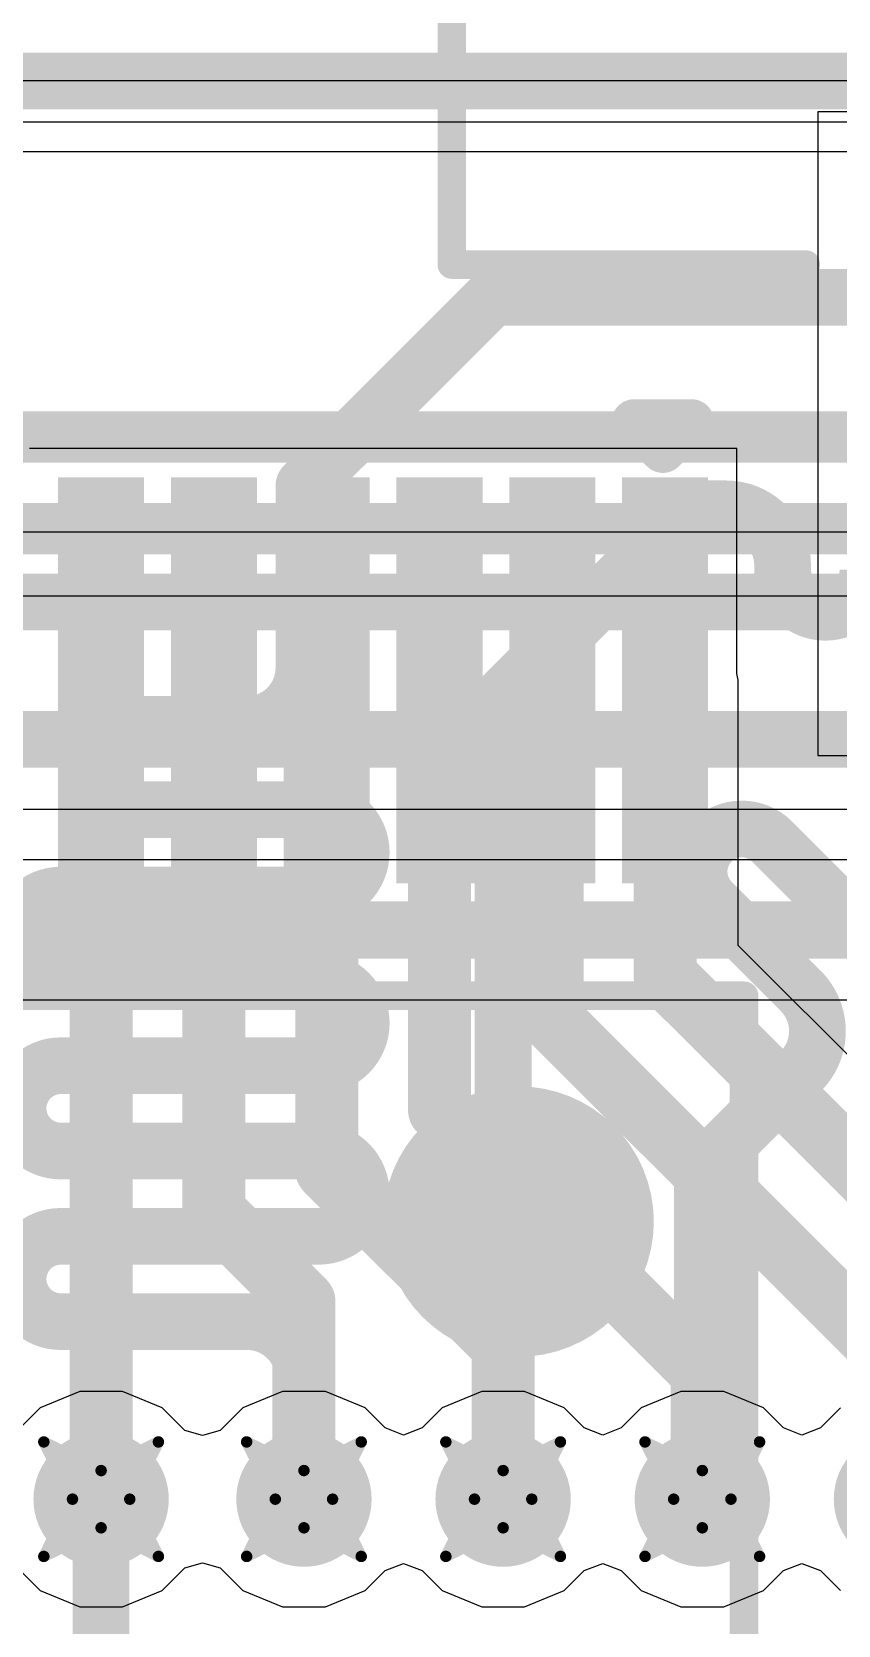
# Model space of a CAD drawing. Header units: inches. Extents: x -3 to 488, y -11 to 93.
# Drawn here: x 77.92 to 81.49, y 28.95 to 36.01 of the extents above; entities that cross this region are included whole.
import ezdxf

# ---------------------------------------------------------------- set-up
doc = ezdxf.new("R2010")
doc.units = ezdxf.units.IN
for name, color, linetype in [('Bottom Layer', 5, 'Continuous'), ('Drill Drawing', 1, 'Continuous'), ('Layer 1', 16, 'Continuous'), ('Layer 2', 76, 'Continuous'), ('Top Layer', 1, 'Continuous'), ('Top Overlay', 2, 'Continuous'), ('Top Paste', 8, 'Continuous'), ('Top Solder', 216, 'Continuous'), ('Via Holes', 16, 'Continuous')]:
    doc.layers.add(name, color=color, linetype=linetype)

msp = doc.modelspace()

# ---------------------------------------------------------------- hatches: boundary and pattern name
at = {"layer": 'Bottom Layer'}
h = msp.add_hatch(color=5, dxfattribs=at)
edge = h.paths.add_edge_path()
edge.add_arc((78.2274, 29.5045), 0.3, 0, 360)
h = msp.add_hatch(color=5, dxfattribs=at)
edge = h.paths.add_edge_path()
edge.add_arc((79.1265, 29.5045), 0.3, 0, 360)
h = msp.add_hatch(color=5, dxfattribs=at)
edge = h.paths.add_edge_path()
edge.add_arc((80.0095, 29.5045), 0.3, 0, 360)
h = msp.add_hatch(color=5, dxfattribs=at)
edge = h.paths.add_edge_path()
edge.add_arc((80.8924, 29.5045), 0.3, 0, 360)
h = msp.add_hatch(color=5, dxfattribs=at)
edge = h.paths.add_edge_path()
edge.add_arc((81.7753, 29.5045), 0.3, 0, 360)
at = {"layer": 'Layer 1'}
h = msp.add_hatch(color=16, dxfattribs=at)
edge = h.paths.add_edge_path()
edge.add_arc((78.2274, 29.5045), 0.3, 0, 360)
h = msp.add_hatch(color=16, dxfattribs=at)
edge = h.paths.add_edge_path()
edge.add_arc((79.1265, 29.5045), 0.3, 0, 360)
h = msp.add_hatch(color=16, dxfattribs=at)
edge = h.paths.add_edge_path()
edge.add_arc((80.0095, 29.5045), 0.3, 0, 360)
h = msp.add_hatch(color=16, dxfattribs=at)
edge = h.paths.add_edge_path()
edge.add_arc((80.8924, 29.5045), 0.3, 0, 360)
h = msp.add_hatch(color=16, dxfattribs=at)
edge = h.paths.add_edge_path()
edge.add_arc((81.7753, 29.5045), 0.3, 0, 360)
at = {"layer": 'Layer 2'}
h = msp.add_hatch(color=76, dxfattribs=at)
edge = h.paths.add_edge_path()
edge.add_arc((78.2274, 29.5045), 0.3, 0, 360)
h = msp.add_hatch(color=76, dxfattribs=at)
edge = h.paths.add_edge_path()
edge.add_arc((79.1265, 29.5045), 0.3, 0, 360)
h = msp.add_hatch(color=76, dxfattribs=at)
edge = h.paths.add_edge_path()
edge.add_arc((80.0095, 29.5045), 0.3, 0, 360)
h = msp.add_hatch(color=76, dxfattribs=at)
edge = h.paths.add_edge_path()
edge.add_arc((80.8924, 29.5045), 0.3, 0, 360)
h = msp.add_hatch(color=76, dxfattribs=at)
edge = h.paths.add_edge_path()
edge.add_arc((81.7753, 29.5045), 0.3, 0, 360)
at = {"layer": 'Top Layer'}
for points in [[(78.0874, 33.9876), (78.3674, 33.9876), (78.3674, 32.2876), (78.0874, 32.2876)], [(78.5875, 33.9876), (78.8675, 33.9876), (78.8675, 32.2876), (78.5875, 32.2876)], [(79.0874, 33.9876), (79.3674, 33.9876), (79.3674, 32.2876), (79.0874, 32.2876)], [(79.5875, 33.9876), (79.8675, 33.9876), (79.8675, 32.2876), (79.5875, 32.2876)], [(80.0874, 33.9876), (80.3674, 33.9876), (80.3674, 32.2876), (80.0874, 32.2876)], [(80.5875, 33.9876), (80.8675, 33.9876), (80.8675, 32.2876), (80.5875, 32.2876)]]:
    msp.add_hatch(color=1, dxfattribs=at).paths.add_polyline_path(points)
h = msp.add_hatch(color=1, dxfattribs=at)
edge = h.paths.add_edge_path()
edge.add_arc((78.2274, 29.5045), 0.3, 0, 360)
h = msp.add_hatch(color=1, dxfattribs=at)
edge = h.paths.add_edge_path()
edge.add_arc((79.1265, 29.5045), 0.3, 0, 360)
h = msp.add_hatch(color=1, dxfattribs=at)
edge = h.paths.add_edge_path()
edge.add_arc((80.0095, 29.5045), 0.3, 0, 360)
h = msp.add_hatch(color=1, dxfattribs=at)
edge = h.paths.add_edge_path()
edge.add_arc((80.8924, 29.5045), 0.3, 0, 360)
h = msp.add_hatch(color=1, dxfattribs=at)
edge = h.paths.add_edge_path()
edge.add_arc((81.7753, 29.5045), 0.3, 0, 360)
at = {"layer": 'Top Paste'}
for points in [[(78.0874, 33.9876), (78.3674, 33.9876), (78.3674, 32.2876), (78.0874, 32.2876)], [(78.5875, 33.9876), (78.8675, 33.9876), (78.8675, 32.2876), (78.5875, 32.2876)], [(79.0874, 33.9876), (79.3674, 33.9876), (79.3674, 32.2876), (79.0874, 32.2876)], [(79.5875, 33.9876), (79.8675, 33.9876), (79.8675, 32.2876), (79.5875, 32.2876)], [(80.0874, 33.9876), (80.3674, 33.9876), (80.3674, 32.2876), (80.0874, 32.2876)], [(80.5875, 33.9876), (80.8675, 33.9876), (80.8675, 32.2876), (80.5875, 32.2876)]]:
    msp.add_hatch(color=8, dxfattribs=at).paths.add_polyline_path(points)
at = {"layer": 'Top Solder'}
for points in [[(78.0366, 34.0384), (78.4182, 34.0384), (78.4182, 32.2368), (78.0366, 32.2368)], [(78.5367, 34.0384), (78.9183, 34.0384), (78.9183, 32.2368), (78.5367, 32.2368)], [(79.0366, 34.0384), (79.4182, 34.0384), (79.4182, 32.2368), (79.0366, 32.2368)], [(79.5367, 34.0384), (79.9183, 34.0384), (79.9183, 32.2368), (79.5367, 32.2368)], [(80.0366, 34.0384), (80.4182, 34.0384), (80.4182, 32.2368), (80.0366, 32.2368)], [(80.5367, 34.0384), (80.9183, 34.0384), (80.9183, 32.2368), (80.5367, 32.2368)]]:
    msp.add_hatch(color=216, dxfattribs=at).paths.add_polyline_path(points)
at = {"layer": 'Via Holes'}
h = msp.add_hatch(color=7, dxfattribs=at)
edge = h.paths.add_edge_path()
edge.add_arc((78.2274, 29.5045), 0.15, 0, 360)
h = msp.add_hatch(color=7, dxfattribs=at)
edge = h.paths.add_edge_path()
edge.add_arc((79.1265, 29.5045), 0.15, 0, 360)
h = msp.add_hatch(color=7, dxfattribs=at)
edge = h.paths.add_edge_path()
edge.add_arc((80.0095, 29.5045), 0.15, 0, 360)
h = msp.add_hatch(color=7, dxfattribs=at)
edge = h.paths.add_edge_path()
edge.add_arc((80.8924, 29.5045), 0.15, 0, 360)

# ---------------------------------------------------------------- linework, layer by layer
at = {"layer": 'Bottom Layer'}
for p, q in [((83.8174, 35.4816), (73.752, 35.4816)), ((68.8151, 33.5125), (83.6361, 33.5125)), ((83.6361, 32.3407), (65.4948, 32.3407)), ((67.0581, 31.7191), (83.6361, 31.7191)), ((78.1324, 29.9823), (77.9568, 29.9095)), ((78.3224, 29.9823), (78.1324, 29.9823)), ((78.4981, 29.9095), (78.3224, 29.9823)), ((79.0315, 29.9823), (78.8559, 29.9095)), ((79.2216, 29.9823), (79.0315, 29.9823)), ((79.3972, 29.9095), (79.2216, 29.9823)), ((79.9144, 29.9823), (79.7388, 29.9095)), ((80.1045, 29.9823), (79.9144, 29.9823)), ((80.2801, 29.9095), (80.1045, 29.9823)), ((80.7974, 29.9823), (80.6218, 29.9095)), ((80.9874, 29.9823), (80.7974, 29.9823)), ((81.1631, 29.9095), (80.9874, 29.9823)), ((77.9568, 29.9095), (77.8568, 29.8095)), ((78.5982, 29.8094), (78.4981, 29.9095)), ((78.8559, 29.9095), (78.7557, 29.8094)), ((79.4859, 29.8208), (79.3972, 29.9095)), ((79.7388, 29.9095), (79.6501, 29.8208)), ((80.3688, 29.8208), (80.2801, 29.9095)), ((80.6218, 29.9095), (80.5331, 29.8208)), ((81.2517, 29.8208), (81.1631, 29.9095)), ((81.5047, 29.9095), (81.416, 29.8208)), ((78.677, 29.7875), (78.5982, 29.8094)), ((78.7557, 29.8094), (78.677, 29.7875)), ((79.568, 29.7892), (79.4859, 29.8208)), ((79.6501, 29.8208), (79.568, 29.7892)), ((80.4509, 29.7892), (80.3688, 29.8208)), ((80.5331, 29.8208), (80.4509, 29.7892)), ((81.3339, 29.7892), (81.2517, 29.8208)), ((81.416, 29.8208), (81.3339, 29.7892)), ((77.8568, 29.1994), (77.9568, 29.0994)), ((78.4981, 29.0994), (78.5982, 29.1996)), ((78.5982, 29.1996), (78.677, 29.2214)), ((78.677, 29.2214), (78.7557, 29.1996)), ((78.7557, 29.1996), (78.8559, 29.0994)), ((79.4859, 29.1881), (79.568, 29.2198)), ((79.568, 29.2198), (79.6501, 29.1881)), ((80.3688, 29.1881), (80.4509, 29.2198)), ((80.4509, 29.2198), (80.5331, 29.1881)), ((81.2517, 29.1881), (81.3339, 29.2198)), ((81.3339, 29.2198), (81.416, 29.1881)), ((79.3972, 29.0994), (79.4859, 29.1881)), ((79.6501, 29.1881), (79.7388, 29.0994)), ((80.2801, 29.0994), (80.3688, 29.1881)), ((80.5331, 29.1881), (80.6218, 29.0994)), ((81.1631, 29.0994), (81.2517, 29.1881)), ((81.416, 29.1881), (81.5047, 29.0994)), ((77.9568, 29.0994), (78.1324, 29.0267)), ((78.3224, 29.0267), (78.4981, 29.0994)), ((78.8559, 29.0994), (79.0315, 29.0267)), ((79.2216, 29.0267), (79.3972, 29.0994)), ((79.7388, 29.0994), (79.9144, 29.0267)), ((80.1045, 29.0267), (80.2801, 29.0994)), ((80.6218, 29.0994), (80.7974, 29.0267)), ((80.9874, 29.0267), (81.1631, 29.0994)), ((78.1324, 29.0267), (78.3224, 29.0267)), ((79.0315, 29.0267), (79.2216, 29.0267)), ((79.9144, 29.0267), (80.1045, 29.0267)), ((80.7974, 29.0267), (80.9874, 29.0267))]:
    msp.add_line(p, q, dxfattribs=at)
for points, const_width in [([(68.9834, 34.2167), (91.5495, 34.2167)], 0.2286), ([(68.8151, 33.8103), (91.7178, 33.8103)], 0.2286), ([(65.4948, 32.0299), (85.2854, 32.0299)], 0.254)]:
    msp.add_lwpolyline(points, dxfattribs=dict(at, const_width=const_width))
at = {"layer": 'Drill Drawing', "const_width": 0.0508}
for points in [[(77.9734, 29.7585), (78.2274, 29.6315)], [(77.9734, 29.7585), (78.1004, 29.5045)], [(78.2274, 29.6315), (78.4814, 29.7585)], [(78.3544, 29.5045), (78.4814, 29.7585)], [(78.8725, 29.7585), (79.1265, 29.6315)], [(78.8725, 29.7585), (78.9995, 29.5045)], [(79.1265, 29.6315), (79.3805, 29.7585)], [(79.2535, 29.5045), (79.3805, 29.7585)], [(79.7555, 29.7585), (80.0095, 29.6315)], [(79.7555, 29.7585), (79.8825, 29.5045)], [(80.0095, 29.6315), (80.2635, 29.7585)], [(80.1365, 29.5045), (80.2635, 29.7585)], [(80.6384, 29.7585), (80.8924, 29.6315)], [(80.6384, 29.7585), (80.7654, 29.5045)], [(80.8924, 29.6315), (81.1464, 29.7585)], [(81.0194, 29.5045), (81.1464, 29.7585)], [(77.9734, 29.2505), (78.1004, 29.5045)], [(78.3544, 29.5045), (78.4814, 29.2505)], [(78.8725, 29.2505), (78.9995, 29.5045)], [(79.2535, 29.5045), (79.3805, 29.2505)], [(79.7555, 29.2505), (79.8825, 29.5045)], [(80.1365, 29.5045), (80.2635, 29.2505)], [(80.6384, 29.2505), (80.7654, 29.5045)], [(81.0194, 29.5045), (81.1464, 29.2505)], [(77.9734, 29.2505), (78.2274, 29.3775)], [(78.2274, 29.3775), (78.4814, 29.2505)], [(78.8725, 29.2505), (79.1265, 29.3775)], [(79.1265, 29.3775), (79.3805, 29.2505)], [(79.7555, 29.2505), (80.0095, 29.3775)], [(80.0095, 29.3775), (80.2635, 29.2505)], [(80.6384, 29.2505), (80.8924, 29.3775)], [(80.8924, 29.3775), (81.1464, 29.2505)]]:
    msp.add_lwpolyline(points, dxfattribs=at)
at = {"layer": 'Drill Drawing', "const_width": 0.0254}
for points in [[(77.9607, 29.7585, 1), (77.9861, 29.7585, 1)], [(77.9607, 29.7585, 1), (77.9861, 29.7585, 1)], [(78.4687, 29.7585, 1), (78.4941, 29.7585, 1)], [(78.4687, 29.7585, 1), (78.4941, 29.7585, 1)], [(78.8598, 29.7585, 1), (78.8852, 29.7585, 1)], [(78.8598, 29.7585, 1), (78.8852, 29.7585, 1)], [(79.3678, 29.7585, 1), (79.3932, 29.7585, 1)], [(79.3678, 29.7585, 1), (79.3932, 29.7585, 1)], [(79.7428, 29.7585, 1), (79.7682, 29.7585, 1)], [(79.7428, 29.7585, 1), (79.7682, 29.7585, 1)], [(80.2508, 29.7585, 1), (80.2762, 29.7585, 1)], [(80.2508, 29.7585, 1), (80.2762, 29.7585, 1)], [(80.6257, 29.7585, 1), (80.6511, 29.7585, 1)], [(80.6257, 29.7585, 1), (80.6511, 29.7585, 1)], [(81.1337, 29.7585, 1), (81.1591, 29.7585, 1)], [(81.1337, 29.7585, 1), (81.1591, 29.7585, 1)], [(78.2147, 29.6315, 1), (78.2401, 29.6315, 1)], [(78.2147, 29.6315, 1), (78.2401, 29.6315, 1)], [(79.1138, 29.6315, 1), (79.1392, 29.6315, 1)], [(79.1138, 29.6315, 1), (79.1392, 29.6315, 1)], [(79.9968, 29.6315, 1), (80.0222, 29.6315, 1)], [(79.9968, 29.6315, 1), (80.0222, 29.6315, 1)], [(80.8797, 29.6315, 1), (80.9051, 29.6315, 1)], [(80.8797, 29.6315, 1), (80.9051, 29.6315, 1)], [(78.0877, 29.5045, 1), (78.1131, 29.5045, 1)], [(78.0877, 29.5045, 1), (78.1131, 29.5045, 1)], [(78.3417, 29.5045, 1), (78.3671, 29.5045, 1)], [(78.3417, 29.5045, 1), (78.3671, 29.5045, 1)], [(78.9868, 29.5045, 1), (79.0122, 29.5045, 1)], [(78.9868, 29.5045, 1), (79.0122, 29.5045, 1)], [(79.2408, 29.5045, 1), (79.2662, 29.5045, 1)], [(79.2408, 29.5045, 1), (79.2662, 29.5045, 1)], [(79.8698, 29.5045, 1), (79.8952, 29.5045, 1)], [(79.8698, 29.5045, 1), (79.8952, 29.5045, 1)], [(80.1238, 29.5045, 1), (80.1492, 29.5045, 1)], [(80.1238, 29.5045, 1), (80.1492, 29.5045, 1)], [(80.7527, 29.5045, 1), (80.7781, 29.5045, 1)], [(80.7527, 29.5045, 1), (80.7781, 29.5045, 1)], [(81.0067, 29.5045, 1), (81.0321, 29.5045, 1)], [(81.0067, 29.5045, 1), (81.0321, 29.5045, 1)], [(78.2147, 29.3775, 1), (78.2401, 29.3775, 1)], [(78.2147, 29.3775, 1), (78.2401, 29.3775, 1)], [(79.1138, 29.3775, 1), (79.1392, 29.3775, 1)], [(79.1138, 29.3775, 1), (79.1392, 29.3775, 1)], [(79.9968, 29.3775, 1), (80.0222, 29.3775, 1)], [(79.9968, 29.3775, 1), (80.0222, 29.3775, 1)], [(80.8797, 29.3775, 1), (80.9051, 29.3775, 1)], [(80.8797, 29.3775, 1), (80.9051, 29.3775, 1)], [(77.9607, 29.2505, 1), (77.9861, 29.2505, 1)], [(77.9607, 29.2505, 1), (77.9861, 29.2505, 1)], [(78.4687, 29.2505, 1), (78.4941, 29.2505, 1)], [(78.4687, 29.2505, 1), (78.4941, 29.2505, 1)], [(78.8598, 29.2505, 1), (78.8852, 29.2505, 1)], [(78.8598, 29.2505, 1), (78.8852, 29.2505, 1)], [(79.3678, 29.2505, 1), (79.3932, 29.2505, 1)], [(79.3678, 29.2505, 1), (79.3932, 29.2505, 1)], [(79.7428, 29.2505, 1), (79.7682, 29.2505, 1)], [(79.7428, 29.2505, 1), (79.7682, 29.2505, 1)], [(80.2508, 29.2505, 1), (80.2762, 29.2505, 1)], [(80.2508, 29.2505, 1), (80.2762, 29.2505, 1)], [(80.6257, 29.2505, 1), (80.6511, 29.2505, 1)], [(80.6257, 29.2505, 1), (80.6511, 29.2505, 1)], [(81.1337, 29.2505, 1), (81.1591, 29.2505, 1)], [(81.1337, 29.2505, 1), (81.1591, 29.2505, 1)]]:
    msp.add_lwpolyline(points, format="xyb", close=True, dxfattribs=at)
at = {"layer": 'Layer 1', "const_width": 0.2515}
for points in [[(77.3404, 35.7964), (94.5882, 35.7964)], [(79.1855, 34.0601), (79.9617, 34.8363)], [(79.9617, 34.8363), (90.1713, 34.8363)], [(79.1265, 34.0011), (79.1855, 34.0601)], [(79.1265, 33.1928), (79.1265, 34.0011)], [(80.6497, 33.7082), (80.8396, 33.8981)], [(80.8396, 33.8981), (80.997, 33.8981)], [(80.0095, 33.068), (80.6497, 33.7082)], [(81.2485, 33.6282), (81.2485, 33.6466)], [(80.0095, 29.5045), (80.0095, 33.068)], [(78.3612, 32.9413), (78.8751, 32.9413)], [(78.3612, 32.5628), (79.1913, 32.5628)], [(80.9335, 32.4224), (80.9335, 32.4224)], [(81.2011, 32.4224), (81.7748, 31.8487)], [(78.0484, 32.1844), (79.1913, 32.1844)], [(80.9335, 32.1548), (81.3293, 31.759)], [(78.0484, 31.8059), (79.1913, 31.8059)], [(78.0484, 31.4275), (79.1913, 31.4275)], [(81.2404, 31.3144), (81.3293, 31.4033)], [(80.8924, 30.9664), (81.2404, 31.3144)], [(78.0484, 31.049), (79.1913, 31.049)], [(80.8924, 29.5045), (80.8924, 30.9664)], [(78.0484, 30.6705), (79.1913, 30.6705)], [(78.0484, 30.2921), (78.8751, 30.2921)], [(79.1265, 29.9149), (79.1265, 30.0406)], [(79.1265, 29.5045), (79.1265, 29.9149)], [(78.2274, 26.3962), (78.2274, 29.5045)]]:
    msp.add_lwpolyline(points, dxfattribs=at)
at = {"layer": 'Layer 1', "const_width": 0.1257}
for points in [[(79.8989, 34.8363, 1), (80.0246, 34.8363, 1)], [(79.8989, 34.8363, 1), (80.0246, 34.8363, 1)], [(79.1226, 34.0601, 1), (79.2484, 34.0601, 1)], [(79.1226, 34.0601, 1), (79.2484, 34.0601, 1)], [(79.0637, 34.0011, 1), (79.1894, 34.0011, 1)], [(79.0637, 34.0011, 1), (79.1894, 34.0011, 1)], [(80.7767, 33.8981, 1), (80.9024, 33.8981, 1)], [(80.7767, 33.8981, 1), (80.9024, 33.8981, 1)], [(80.9342, 33.8981, 1), (81.0599, 33.8981, 1)], [(80.9342, 33.8981, 1), (81.0599, 33.8981, 1)], [(80.5868, 33.7082, 1), (80.7126, 33.7082, 1)], [(80.5868, 33.7082, 1), (80.7126, 33.7082, 1)], [(81.1856, 33.6466, 1), (81.3114, 33.6466, 1)], [(81.1856, 33.6466, 1), (81.3114, 33.6466, 1)], [(81.1856, 33.6282, 1), (81.3114, 33.6282, 1)], [(81.1856, 33.6282, 1), (81.3114, 33.6282, 1)], [(79.0637, 33.1928, 1), (79.1894, 33.1928, 1)], [(79.0637, 33.1928, 1), (79.1894, 33.1928, 1)], [(79.9466, 33.068, 1), (80.0723, 33.068, 1)], [(79.9466, 33.068, 1), (80.0723, 33.068, 1)], [(78.2984, 32.9413, 1), (78.4241, 32.9413, 1)], [(78.2984, 32.9413, 1), (78.4241, 32.9413, 1)], [(78.8122, 32.9413, 1), (78.9379, 32.9413, 1)], [(78.8122, 32.9413, 1), (78.9379, 32.9413, 1)], [(78.2984, 32.5628, 1), (78.4241, 32.5628, 1)], [(78.2984, 32.5628, 1), (78.4241, 32.5628, 1)], [(79.1284, 32.5628, 1), (79.2542, 32.5628, 1)], [(79.1284, 32.5628, 1), (79.2542, 32.5628, 1)], [(80.8706, 32.4224, 1), (80.9964, 32.4224, 1)], [(80.8706, 32.4224, 1), (80.9964, 32.4224, 1)], [(80.8706, 32.4224, 1), (80.9964, 32.4224, 1)], [(80.8706, 32.4224, 1), (80.9964, 32.4224, 1)], [(81.1382, 32.4224, 1), (81.264, 32.4224, 1)], [(81.1382, 32.4224, 1), (81.264, 32.4224, 1)], [(77.9855, 32.1844, 1), (78.1112, 32.1844, 1)], [(77.9855, 32.1844, 1), (78.1112, 32.1844, 1)], [(79.1284, 32.1844, 1), (79.2542, 32.1844, 1)], [(79.1284, 32.1844, 1), (79.2542, 32.1844, 1)], [(80.8706, 32.1548, 1), (80.9964, 32.1548, 1)], [(80.8706, 32.1548, 1), (80.9964, 32.1548, 1)], [(77.9855, 31.8059, 1), (78.1112, 31.8059, 1)], [(77.9855, 31.8059, 1), (78.1112, 31.8059, 1)], [(79.1284, 31.8059, 1), (79.2542, 31.8059, 1)], [(79.1284, 31.8059, 1), (79.2542, 31.8059, 1)], [(81.2665, 31.759, 1), (81.3922, 31.759, 1)], [(81.2665, 31.759, 1), (81.3922, 31.759, 1)], [(77.9855, 31.4275, 1), (78.1112, 31.4275, 1)], [(77.9855, 31.4275, 1), (78.1112, 31.4275, 1)], [(79.1284, 31.4275, 1), (79.2542, 31.4275, 1)], [(79.1284, 31.4275, 1), (79.2542, 31.4275, 1)], [(81.2665, 31.4033, 1), (81.3922, 31.4033, 1)], [(81.2665, 31.4033, 1), (81.3922, 31.4033, 1)], [(81.1776, 31.3144, 1), (81.3033, 31.3144, 1)], [(81.1776, 31.3144, 1), (81.3033, 31.3144, 1)], [(77.9855, 31.049, 1), (78.1112, 31.049, 1)], [(77.9855, 31.049, 1), (78.1112, 31.049, 1)], [(79.1284, 31.049, 1), (79.2542, 31.049, 1)], [(79.1284, 31.049, 1), (79.2542, 31.049, 1)], [(80.8295, 30.9664, 1), (80.9553, 30.9664, 1)], [(80.8295, 30.9664, 1), (80.9553, 30.9664, 1)], [(77.9855, 30.6705, 1), (78.1112, 30.6705, 1)], [(77.9855, 30.6705, 1), (78.1112, 30.6705, 1)], [(79.1284, 30.6705, 1), (79.2542, 30.6705, 1)], [(79.1284, 30.6705, 1), (79.2542, 30.6705, 1)], [(77.9855, 30.2921, 1), (78.1112, 30.2921, 1)], [(77.9855, 30.2921, 1), (78.1112, 30.2921, 1)], [(78.8122, 30.2921, 1), (78.9379, 30.2921, 1)], [(78.8122, 30.2921, 1), (78.9379, 30.2921, 1)], [(79.0637, 30.0406, 1), (79.1894, 30.0406, 1)], [(79.0637, 30.0406, 1), (79.1894, 30.0406, 1)], [(79.0637, 29.9149, 1), (79.1894, 29.9149, 1)], [(79.0637, 29.9149, 1), (79.1894, 29.9149, 1)], [(78.1645, 29.5045, 1), (78.2903, 29.5045, 1)], [(79.0637, 29.5045, 1), (79.1894, 29.5045, 1)], [(79.9466, 29.5045, 1), (80.0723, 29.5045, 1)], [(80.8295, 29.5045, 1), (80.9553, 29.5045, 1)]]:
    msp.add_lwpolyline(points, format="xyb", close=True, dxfattribs=at)
at = {"layer": 'Layer 1', "const_width": 0.2515}
for points in [[(80.997, 33.8981, -0.414214), (81.2485, 33.6466)], [(81.627, 33.6282, -1), (81.2485, 33.6282)], [(79.1265, 33.1928, -0.414214), (78.8751, 32.9413)], [(78.3612, 32.5628, -1), (78.3612, 32.9413)], [(79.1913, 32.5628, -1), (79.1913, 32.1844)], [(80.9335, 32.4224, -0.414208), (81.2011, 32.4224)], [(80.9335, 32.1548, -0.414214), (80.9335, 32.4224)], [(78.0484, 31.8059, -1), (78.0484, 32.1844)], [(79.1913, 31.8059, -1), (79.1913, 31.4275)], [(81.3293, 31.759, -0.414218), (81.3293, 31.4033)], [(78.0484, 31.049, -1), (78.0484, 31.4275)], [(79.1913, 31.049, -1), (79.1913, 30.6705)], [(78.0484, 30.2921, -1), (78.0484, 30.6705)], [(78.8751, 30.2921, -0.414214), (79.1265, 30.0406)]]:
    msp.add_lwpolyline(points, format="xyb", dxfattribs=at)
at = {"layer": 'Layer 2'}
for p, q in [((94.6875, 35.7964), (72.1249, 35.7964)), ((73.7717, 35.6151), (94.5062, 35.6151)), ((88.582, 33.7945), (77.4895, 33.7945)), ((72.6876, 32.5659), (87.8548, 32.5659)), ((78.1324, 29.9823), (77.9568, 29.9095)), ((78.3224, 29.9823), (78.1324, 29.9823)), ((78.4981, 29.9095), (78.3224, 29.9823)), ((79.0315, 29.9823), (78.8559, 29.9095)), ((79.2216, 29.9823), (79.0315, 29.9823)), ((79.3972, 29.9095), (79.2216, 29.9823)), ((79.9144, 29.9823), (79.7388, 29.9095)), ((80.1045, 29.9823), (79.9144, 29.9823)), ((80.2801, 29.9095), (80.1045, 29.9823)), ((80.7974, 29.9823), (80.6218, 29.9095)), ((80.9874, 29.9823), (80.7974, 29.9823)), ((81.1631, 29.9095), (80.9874, 29.9823)), ((77.9568, 29.9095), (77.8568, 29.8095)), ((78.5982, 29.8094), (78.4981, 29.9095)), ((78.8559, 29.9095), (78.7557, 29.8094)), ((79.4859, 29.8208), (79.3972, 29.9095)), ((79.7388, 29.9095), (79.6501, 29.8208)), ((80.3688, 29.8208), (80.2801, 29.9095)), ((80.6218, 29.9095), (80.5331, 29.8208)), ((81.2517, 29.8208), (81.1631, 29.9095)), ((81.5047, 29.9095), (81.416, 29.8208)), ((78.677, 29.7875), (78.5982, 29.8094)), ((78.7557, 29.8094), (78.677, 29.7875)), ((79.568, 29.7892), (79.4859, 29.8208)), ((79.6501, 29.8208), (79.568, 29.7892)), ((80.4509, 29.7892), (80.3688, 29.8208)), ((80.5331, 29.8208), (80.4509, 29.7892)), ((81.3339, 29.7892), (81.2517, 29.8208)), ((81.416, 29.8208), (81.3339, 29.7892)), ((77.8568, 29.1994), (77.9568, 29.0994)), ((78.4981, 29.0994), (78.5982, 29.1996)), ((78.5982, 29.1996), (78.677, 29.2214)), ((78.677, 29.2214), (78.7557, 29.1996)), ((78.7557, 29.1996), (78.8559, 29.0994)), ((79.4859, 29.1881), (79.568, 29.2198)), ((79.568, 29.2198), (79.6501, 29.1881)), ((80.3688, 29.1881), (80.4509, 29.2198)), ((80.4509, 29.2198), (80.5331, 29.1881)), ((81.2517, 29.1881), (81.3339, 29.2198)), ((81.3339, 29.2198), (81.416, 29.1881)), ((79.3972, 29.0994), (79.4859, 29.1881)), ((79.6501, 29.1881), (79.7388, 29.0994)), ((80.2801, 29.0994), (80.3688, 29.1881)), ((80.5331, 29.1881), (80.6218, 29.0994)), ((81.1631, 29.0994), (81.2517, 29.1881)), ((81.416, 29.1881), (81.5047, 29.0994)), ((77.9568, 29.0994), (78.1324, 29.0267)), ((78.3224, 29.0267), (78.4981, 29.0994)), ((78.8559, 29.0994), (79.0315, 29.0267)), ((79.2216, 29.0267), (79.3972, 29.0994)), ((79.7388, 29.0994), (79.9144, 29.0267)), ((80.1045, 29.0267), (80.2801, 29.0994)), ((80.6218, 29.0994), (80.7974, 29.0267)), ((80.9874, 29.0267), (81.1631, 29.0994)), ((78.1324, 29.0267), (78.3224, 29.0267)), ((79.0315, 29.0267), (79.2216, 29.0267)), ((79.9144, 29.0267), (80.1045, 29.0267)), ((80.7974, 29.0267), (80.9874, 29.0267))]:
    msp.add_line(p, q, dxfattribs=at)
at = {"layer": 'Layer 2', "const_width": 0.2515}
for points in [[(77.4315, 33.485), (77.9357, 33.485)], [(77.9357, 33.485), (88.5821, 33.485)], [(72.6876, 32.8754), (87.983, 32.8754)]]:
    msp.add_lwpolyline(points, dxfattribs=at)
at = {"layer": 'Layer 2', "const_width": 0.1257}
msp.add_lwpolyline([(77.8728, 33.485, 1), (77.9985, 33.485, 1)], format="xyb", close=True, dxfattribs=at)
msp.add_lwpolyline([(77.8728, 33.485, 1), (77.9985, 33.485, 1)], format="xyb", close=True, dxfattribs=at)
at = {"layer": 'Top Layer'}
for p, q in [((82.7599, 35.6594), (81.4043, 35.6594)), ((81.4043, 35.6594), (81.4043, 32.8038)), ((78.5452, 34.1654), (77.9096, 34.1654)), ((78.9096, 34.1654), (78.5452, 34.1654)), ((78.5452, 34.1654), (78.5452, 34.1654)), ((79.5452, 34.1654), (78.9096, 34.1654)), ((78.9096, 34.1654), (78.9096, 34.1654)), ((81.0453, 34.1654), (79.5452, 34.1654)), ((79.5452, 34.1654), (79.5452, 34.1654)), ((81.0453, 33.1674), (81.0453, 34.1654)), ((81.0512, 33.1376), (81.0453, 33.1674)), ((81.0512, 31.9614), (81.0512, 33.1376)), ((81.4043, 32.8038), (82.7599, 32.8038)), ((82.8872, 30.1255), (81.0512, 31.9614)), ((77.8568, 29.1994), (77.9568, 29.0994)), ((78.4981, 29.0994), (78.5982, 29.1996)), ((78.5982, 29.1996), (78.677, 29.2214)), ((78.677, 29.2214), (78.7557, 29.1996)), ((78.7557, 29.1996), (78.8559, 29.0994)), ((79.4859, 29.1881), (79.568, 29.2198)), ((79.568, 29.2198), (79.6501, 29.1881)), ((80.3688, 29.1881), (80.4509, 29.2198)), ((80.4509, 29.2198), (80.5331, 29.1881)), ((81.2517, 29.1881), (81.3339, 29.2198)), ((81.3339, 29.2198), (81.416, 29.1881)), ((79.3972, 29.0994), (79.4859, 29.1881)), ((79.6501, 29.1881), (79.7388, 29.0994)), ((80.2801, 29.0994), (80.3688, 29.1881)), ((80.5331, 29.1881), (80.6218, 29.0994)), ((81.1631, 29.0994), (81.2517, 29.1881)), ((81.416, 29.1881), (81.5047, 29.0994)), ((77.9568, 29.0994), (78.1324, 29.0267)), ((78.3224, 29.0267), (78.4981, 29.0994)), ((78.8559, 29.0994), (79.0315, 29.0267)), ((79.2216, 29.0267), (79.3972, 29.0994)), ((79.7388, 29.0994), (79.9144, 29.0267)), ((80.1045, 29.0267), (80.2801, 29.0994)), ((80.6218, 29.0994), (80.7974, 29.0267)), ((80.9874, 29.0267), (81.1631, 29.0994)), ((78.1324, 29.0267), (78.3224, 29.0267)), ((79.0315, 29.0267), (79.2216, 29.0267)), ((79.9144, 29.0267), (80.1045, 29.0267)), ((80.7974, 29.0267), (80.9874, 29.0267))]:
    msp.add_line(p, q, dxfattribs=at)
at = {"layer": 'Top Layer', "const_width": 0.2794}
for points in [[(78.2274, 29.5045), (78.2274, 33.1376)], [(78.7275, 30.7795), (78.7275, 33.1376)], [(79.2274, 30.9653), (79.2274, 33.1376)], [(79.7275, 31.2311), (79.7275, 33.1376)], [(80.2274, 31.6296), (80.2274, 33.1376)], [(80.7275, 31.8274), (80.7275, 33.1376)], [(80.7275, 31.8274), (82.6583, 29.8966)], [(80.2274, 31.6296), (81.7753, 30.0817)], [(79.7275, 31.2311), (80.8924, 30.0663)], [(79.2274, 30.9653), (80.0095, 30.1833)], [(78.7275, 30.7795), (79.1265, 30.3805)], [(79.1265, 29.5045), (79.1265, 30.3805)], [(80.0095, 29.5045), (80.0095, 30.1833)], [(80.8924, 29.5045), (80.8924, 30.0663)], [(79.1265, 29.3775), (79.1265, 29.5045)]]:
    msp.add_lwpolyline(points, dxfattribs=at)
at = {"layer": 'Top Layer', "const_width": 0.1397}
for points in [[(78.1576, 33.1376, 1), (78.2973, 33.1376, 1)], [(78.6577, 33.1376, 1), (78.7974, 33.1376, 1)], [(79.1576, 33.1376, 1), (79.2973, 33.1376, 1)], [(79.6577, 33.1376, 1), (79.7974, 33.1376, 1)], [(80.1575, 33.1376, 1), (80.2972, 33.1376, 1)], [(80.6577, 33.1376, 1), (80.7974, 33.1376, 1)], [(80.6577, 31.8274, 1), (80.7974, 31.8274, 1)], [(80.6577, 31.8274, 1), (80.7974, 31.8274, 1)], [(80.1575, 31.6296, 1), (80.2972, 31.6296, 1)], [(80.1575, 31.6296, 1), (80.2972, 31.6296, 1)], [(79.6577, 31.2311, 1), (79.7974, 31.2311, 1)], [(79.6577, 31.2311, 1), (79.7974, 31.2311, 1)], [(79.1576, 30.9653, 1), (79.2973, 30.9653, 1)], [(79.1576, 30.9653, 1), (79.2973, 30.9653, 1)], [(78.6577, 30.7795, 1), (78.7974, 30.7795, 1)], [(78.6577, 30.7795, 1), (78.7974, 30.7795, 1)], [(79.0567, 30.3805, 1), (79.1964, 30.3805, 1)], [(79.0567, 30.3805, 1), (79.1964, 30.3805, 1)], [(79.9396, 30.1833, 1), (80.0793, 30.1833, 1)], [(79.9396, 30.1833, 1), (80.0793, 30.1833, 1)], [(80.8226, 30.0663, 1), (80.9623, 30.0663, 1)], [(80.8226, 30.0663, 1), (80.9623, 30.0663, 1)], [(78.1576, 29.5045, 1), (78.2973, 29.5045, 1)], [(79.0567, 29.5045, 1), (79.1964, 29.5045, 1)], [(79.0567, 29.5045, 1), (79.1964, 29.5045, 1)], [(79.9396, 29.5045, 1), (80.0793, 29.5045, 1)], [(80.8226, 29.5045, 1), (80.9623, 29.5045, 1)], [(79.0567, 29.3775, 1), (79.1964, 29.3775, 1)]]:
    msp.add_lwpolyline(points, format="xyb", close=True, dxfattribs=at)
at = {"layer": 'Top Overlay'}
for points, const_width in [([(79.7821, 34.9817), (79.7821, 38.1067)], 0.127), ([(79.7821, 34.9817), (81.3509, 34.9817)], 0.127), ([(80.5909, 34.2843), (80.8449, 34.2843)], 0.2), ([(80.5909, 34.2843), (80.7179, 34.1573)], 0.2), ([(80.7179, 34.1573), (80.8449, 34.2843)], 0.2), ([(68.8775, 31.7377), (81.0775, 31.7377)], 0.127), ([(81.0775, 15.0377), (81.0775, 31.7377)], 0.127)]:
    msp.add_lwpolyline(points, dxfattribs=dict(at, const_width=const_width))
for points, const_width in [([(79.7503, 34.9817, 1), (79.8138, 34.9817, 1)], 0.0635), ([(79.7503, 34.9817, 1), (79.8138, 34.9817, 1)], 0.0635), ([(81.3192, 34.9817, 1), (81.3827, 34.9817, 1)], 0.0635), ([(80.5409, 34.2843, 1), (80.6409, 34.2843, 1)], 0.1), ([(80.5409, 34.2843, 1), (80.6409, 34.2843, 1)], 0.1), ([(80.7949, 34.2843, 1), (80.8949, 34.2843, 1)], 0.1), ([(80.7949, 34.2843, 1), (80.8949, 34.2843, 1)], 0.1), ([(80.6679, 34.1573, 1), (80.7679, 34.1573, 1)], 0.1), ([(80.6679, 34.1573, 1), (80.7679, 34.1573, 1)], 0.1), ([(81.0457, 31.7377, 1), (81.1092, 31.7377, 1)], 0.0635), ([(81.0457, 31.7377, 1), (81.1092, 31.7377, 1)], 0.0635), ([(79.6274, 30.7359, 1), (79.9274, 30.7359, 1)], 0.3), ([(79.6274, 30.7359, 1), (79.9274, 30.7359, 1)], 0.3), ([(80.2275, 30.7385, 1), (80.5275, 30.7385, 1)], 0.3), ([(80.2275, 30.7334, 1), (80.5275, 30.7334, 1)], 0.3)]:
    msp.add_lwpolyline(points, format="xyb", close=True, dxfattribs=dict(at, const_width=const_width))
at = {"layer": 'Top Overlay', "const_width": 0.6}
for points in [[(79.7774, 30.7359, -0.995777), (80.3775, 30.7385)], [(80.3775, 30.7334, -0.995777), (79.7774, 30.7359)]]:
    msp.add_lwpolyline(points, format="xyb", dxfattribs=at)

doc.saveas('drawing.dxf')
